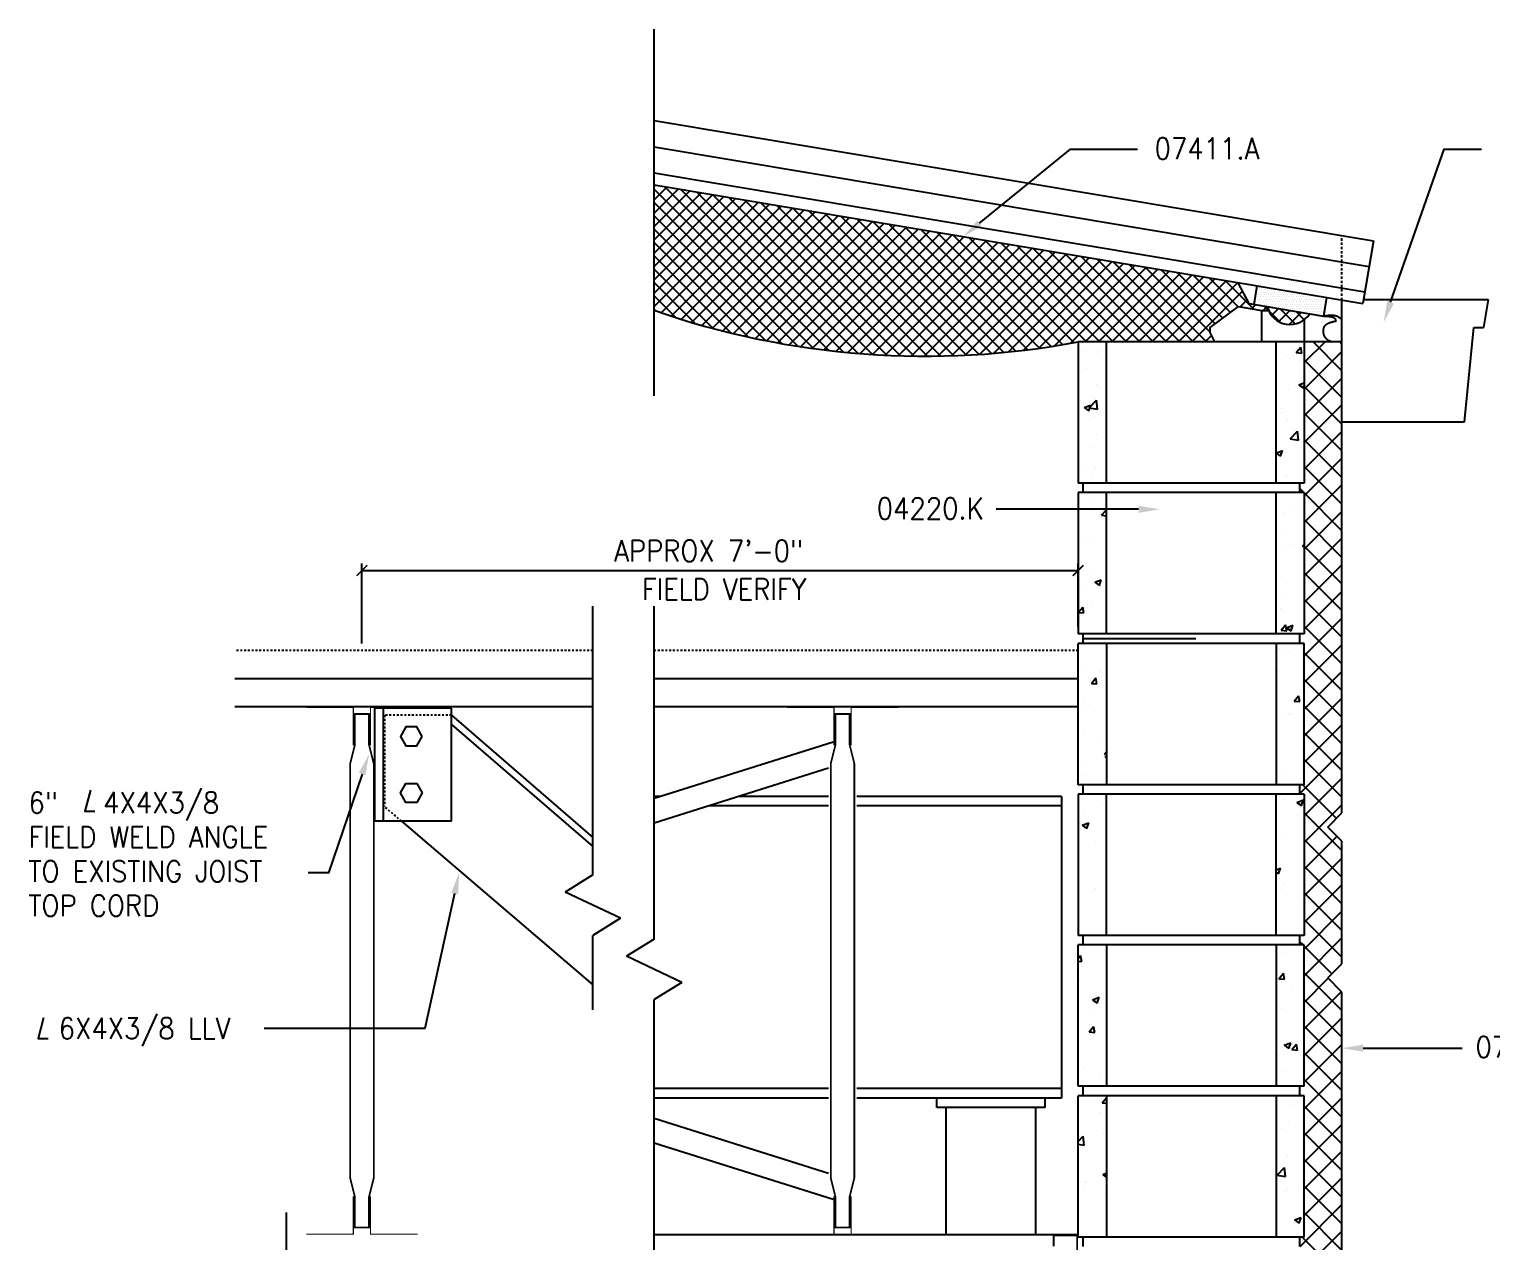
# Model space of a CAD drawing. Extents: x 10 to 698, y 9 to 300.
# Drawn here: x 162.8 to 240.4, y 236.1 to 300.5 of the extents above; entities that cross this region are included whole.
import ezdxf
from ezdxf.enums import TextEntityAlignment as Align

# ---------------------------------------------------------------- set-up
doc = ezdxf.new("R2010")
doc.units = 0
doc.header["$LTSCALE"] = 0.5
doc.header["$MEASUREMENT"] = 0
doc.linetypes.add('HIDDEN', pattern=[0.375, 0.25, -0.125])
doc.linetypes.add('HIDDEN2', pattern=[0.1875, 0.125, -0.0625])
doc.layers.get('0').update_dxf_attribs({"linetype": 'CONTINUOUS'})
doc.layers.get('DEFPOINTS').update_dxf_attribs({"linetype": 'CONTINUOUS'})
for name, color, linetype in [('A-ANNO-DIMS', 7, 'CONTINUOUS'), ('A-ANNO-NOTE', 7, 'CONTINUOUS'), ('A-ANNO-SYMB', 7, 'CONTINUOUS'), ('A-SECT-MBND', 2, 'CONTINUOUS'), ('A-SECT-MCUT', 2, 'CONTINUOUS'), ('A-SECT-PATT', 8, 'CONTINUOUS')]:
    doc.layers.add(name, color=color, linetype=linetype)
doc.styles.add('NOTE', font='romans.shx', dxfattribs={"width": 0.9})
doc.dimstyles.new('A1-12', dxfattribs={"dimscale": 12, "dimtxt": 0.09375, "dimasz": 0.046875, "dimexe": 0.03125, "dimexo": 0.03125, "dimgap": 0.03125, "dimtad": 1, "dimdec": 8, "dimzin": 3, "dimdsep": 46, "dimlunit": 4, "dimtxsty": 'Standard', "dimblk1": 'ARCHTICK', "dimblk2": 'ARCHTICK', "dimsah": 1, "dimcen": 0.09375, "dimclrd": 256, "dimclre": 256, "dimclrt": 256, "dimadec": 0, "dimazin": 0, "dimtfac": 1, "dimtdec": 8, "dimtmove": 2, "dimatfit": 3, "dimldrblk": 'ARCHTICK', "dimfxl": 0, "dimtolj": 1, "dimtzin": 3, "dimarcsym": 0})

# ---------------------------------------------------------------- blocks, each defined once
blk = doc.blocks.new('_ARCHTICK')
at = {"color": 0, "linetype": 'ByBlock'}
blk.add_lwpolyline([(-0.5, -0.5, 0.15, 0.15, 0), (0.5, 0.5, 0.15, 0.15, 0)], format="xyseb", dxfattribs=at)
blk = doc.blocks.new('*D36')
at = {"linetype": 'ByBlock'}
for p, q in [((180.439, 267.872), (180.439, 272.11)), ((180.439, 271.735), (218.439, 271.735)), ((218.439, 268.747), (218.439, 272.11))]:
    blk.add_line(p, q, dxfattribs=at)
at = {"layer": 'DEFPOINTS', "color": 0, "linetype": 'ByBlock'}
for p in [(218.439, 271.735), (218.439, 268.372), (180.439, 267.497)]:
    blk.add_point(p, dxfattribs=at)
at = {"linetype": 'ByBlock', "xscale": 0.5625, "yscale": 0.5625, "zscale": 0.5625, "rotation": 180}
blk.add_blockref('_ARCHTICK', (180.439, 271.735), dxfattribs=at)
at = {"linetype": 'ByBlock', "xscale": 0.5625, "yscale": 0.5625, "zscale": 0.5625}
blk.add_blockref('_ARCHTICK', (218.439, 271.735), dxfattribs=at)
at = {"linetype": 'ByBlock', "style": 'NOTE', "width": 0.9}
blk.add_text('APPROX 7\'-0"', height=1.125, dxfattribs=at).set_placement((193.822, 272.217))
blk = doc.blocks.new('*X324')
at = {"color": 0}
for p, q in [((195.939, 292.106), (196.015, 292.181)), ((195.939, 291.399), (196.62, 292.08)), ((195.939, 290.692), (197.226, 291.978)), ((204.392, 283.511), (195.939, 291.964)), ((195.939, 289.985), (197.832, 291.877)), ((195.939, 289.278), (198.438, 291.776)), ((205.203, 283.408), (196.513, 292.098)), ((205.996, 283.322), (197.362, 291.956)), ((206.773, 283.252), (198.212, 291.813)), ((195.939, 288.57), (199.043, 291.674)), ((195.939, 287.863), (199.649, 291.573)), ((195.939, 287.156), (200.255, 291.472)), ((195.939, 286.449), (200.86, 291.37)), ((195.939, 285.742), (201.466, 291.269)), ((203.564, 283.633), (195.939, 291.257)), ((196.318, 285.413), (202.072, 291.167)), ((196.849, 285.237), (202.678, 291.066)), ((207.536, 283.196), (199.061, 291.671)), ((208.284, 283.155), (199.91, 291.529)), ((209.019, 283.127), (200.759, 291.387)), ((209.742, 283.112), (201.608, 291.245)), ((210.452, 283.108), (202.458, 291.103)), ((202.715, 283.774), (195.939, 290.55)), ((197.386, 285.067), (203.283, 290.965)), ((197.928, 284.902), (203.889, 290.863)), ((198.477, 284.744), (204.495, 290.762)), ((199.032, 284.592), (205.101, 290.661)), ((199.593, 284.445), (205.706, 290.559)), ((200.16, 284.306), (206.312, 290.458)), ((200.734, 284.172), (206.918, 290.357)), ((201.314, 284.046), (207.524, 290.255)), ((211.152, 283.116), (203.307, 290.961)), ((211.84, 283.135), (204.156, 290.819)), ((212.518, 283.164), (205.005, 290.677)), ((213.186, 283.203), (205.854, 290.534)), ((213.845, 283.251), (206.704, 290.392)), ((214.494, 283.309), (207.553, 290.25)), ((201.845, 283.937), (195.939, 289.843)), ((201.902, 283.926), (208.129, 290.154)), ((202.496, 283.814), (208.735, 290.052)), ((203.098, 283.708), (209.341, 289.951)), ((203.708, 283.611), (209.947, 289.85)), ((204.325, 283.521), (210.552, 289.748)), ((204.95, 283.439), (211.158, 289.647)), ((205.583, 283.365), (211.764, 289.546)), ((206.225, 283.3), (212.37, 289.444)), ((215.135, 283.375), (208.402, 290.108)), ((215.767, 283.45), (209.251, 289.966)), ((216.391, 283.534), (210.101, 289.824)), ((217.007, 283.625), (210.95, 289.682)), ((217.615, 283.724), (211.799, 289.54)), ((200.951, 284.124), (195.939, 289.136)), ((206.876, 283.243), (212.975, 289.343)), ((207.536, 283.196), (213.581, 289.241)), ((208.205, 283.159), (214.187, 289.14)), ((208.885, 283.131), (214.793, 289.039)), ((209.575, 283.114), (215.398, 288.937)), ((210.276, 283.108), (216.004, 288.836)), ((210.988, 283.113), (216.61, 288.735)), ((218.216, 283.83), (212.648, 289.398)), ((218.881, 283.872), (213.497, 289.255)), ((219.588, 283.872), (214.347, 289.113)), ((220.295, 283.872), (215.196, 288.971)), ((221.003, 283.872), (216.045, 288.829)), ((221.71, 283.872), (216.894, 288.687)), ((200.032, 284.336), (195.939, 288.429)), ((211.713, 283.13), (217.215, 288.633)), ((212.45, 283.16), (217.821, 288.532)), ((213.2, 283.204), (218.427, 288.431)), ((213.965, 283.261), (219.033, 288.329)), ((214.744, 283.334), (219.638, 288.228)), ((215.54, 283.422), (220.244, 288.126)), ((216.353, 283.528), (220.85, 288.025)), ((217.185, 283.653), (221.456, 287.924)), ((222.417, 283.872), (217.744, 288.545)), ((223.124, 283.872), (218.593, 288.403)), ((223.831, 283.872), (219.442, 288.261)), ((224.538, 283.872), (220.291, 288.119)), ((225.245, 283.872), (221.14, 287.976)), ((199.083, 284.578), (195.939, 287.722)), ((218.036, 283.797), (222.061, 287.822)), ((218.818, 283.872), (222.667, 287.721)), ((219.525, 283.872), (223.273, 287.62)), ((220.232, 283.872), (223.879, 287.518)), ((220.939, 283.872), (224.484, 287.417)), ((221.646, 283.872), (225.09, 287.316)), ((225.439, 284.385), (221.99, 287.834)), ((222.353, 283.872), (225.696, 287.214)), ((225.709, 284.822), (222.839, 287.692)), ((226.114, 285.124), (223.688, 287.55)), ((226.519, 285.426), (224.537, 287.408)), ((226.925, 285.728), (225.386, 287.266)), ((227.758, 285.602), (226.236, 287.124)), ((198.103, 284.851), (195.939, 287.014)), ((223.06, 283.872), (226.302, 287.113)), ((223.768, 283.872), (226.907, 287.011)), ((224.475, 283.872), (227.164, 286.561)), ((197.086, 285.161), (195.939, 286.307)), ((196.026, 285.513), (195.939, 285.6)), ((227.033, 285.723), (227.405, 286.095)), ((227.639, 285.622), (227.856, 285.839)), ((228.254, 285.529), (228.462, 285.737)), ((228.537, 285.529), (228.303, 285.764)), ((225.182, 283.872), (225.52, 284.21))]:
    blk.add_line(p, q, dxfattribs=at)
blk = doc.blocks.new('*X323')
at = {"color": 0}
for p, q in [((227.875, 286.5), (227.875, 286.5)), ((227.937, 286.625), (227.937, 286.625)), ((227.937, 286.375), (227.937, 286.375)), ((228, 286.75), (228, 286.75)), ((228, 286.5), (228, 286.5)), ((228.062, 286.625), (228.062, 286.625)), ((228.062, 286.375), (228.062, 286.375)), ((228.125, 286.75), (228.125, 286.75)), ((228.125, 286.5), (228.125, 286.5)), ((228.187, 286.625), (228.187, 286.625)), ((228.187, 286.375), (228.187, 286.375)), ((228.25, 286.75), (228.25, 286.75)), ((228.25, 286.5), (228.25, 286.5)), ((228.312, 286.625), (228.312, 286.625)), ((228.312, 286.375), (228.312, 286.375)), ((228.375, 286.75), (228.375, 286.75)), ((228.375, 286.5), (228.375, 286.5)), ((228.437, 286.625), (228.437, 286.625)), ((228.437, 286.375), (228.437, 286.375)), ((228.5, 286.5), (228.5, 286.5)), ((228.562, 286.625), (228.562, 286.625)), ((228.562, 286.375), (228.562, 286.375)), ((228.625, 286.5), (228.625, 286.5)), ((228.687, 286.625), (228.687, 286.625)), ((228.687, 286.375), (228.687, 286.375)), ((228.75, 286.5), (228.75, 286.5)), ((228.812, 286.625), (228.812, 286.625)), ((228.812, 286.375), (228.812, 286.375)), ((228.875, 286.5), (228.875, 286.5)), ((228.937, 286.625), (228.937, 286.625)), ((228.937, 286.375), (228.937, 286.375)), ((229, 286.5), (229, 286.5)), ((229.062, 286.625), (229.062, 286.625)), ((229.062, 286.375), (229.062, 286.375)), ((229.125, 286.5), (229.125, 286.5)), ((229.187, 286.625), (229.187, 286.625)), ((229.187, 286.375), (229.187, 286.375)), ((229.25, 286.5), (229.25, 286.5)), ((229.312, 286.375), (229.312, 286.375)), ((229.375, 286.5), (229.375, 286.5)), ((229.437, 286.375), (229.437, 286.375)), ((229.5, 286.5), (229.5, 286.5)), ((229.562, 286.375), (229.562, 286.375)), ((229.625, 286.5), (229.625, 286.5)), ((229.687, 286.375), (229.687, 286.375)), ((229.75, 286.5), (229.75, 286.5)), ((229.812, 286.375), (229.812, 286.375)), ((229.875, 286.5), (229.875, 286.5)), ((229.937, 286.375), (229.937, 286.375)), ((230.062, 286.375), (230.062, 286.375)), ((230.187, 286.375), (230.187, 286.375)), ((230.312, 286.375), (230.312, 286.375)), ((230.437, 286.375), (230.437, 286.375)), ((230.562, 286.375), (230.562, 286.375)), ((230.687, 286.375), (230.687, 286.375)), ((227.812, 286.125), (227.812, 286.125)), ((227.812, 285.875), (227.812, 285.875)), ((227.875, 286.25), (227.875, 286.25)), ((227.875, 286), (227.875, 286)), ((227.937, 286.125), (227.937, 286.125)), ((227.937, 285.875), (227.937, 285.875)), ((228, 286.25), (228, 286.25)), ((228, 286), (228, 286)), ((228.062, 286.125), (228.062, 286.125)), ((228.062, 285.875), (228.062, 285.875)), ((228.125, 286.25), (228.125, 286.25)), ((228.125, 286), (228.125, 286)), ((228.187, 286.125), (228.187, 286.125)), ((228.187, 285.875), (228.187, 285.875)), ((228.25, 286.25), (228.25, 286.25)), ((228.25, 286), (228.25, 286)), ((228.312, 286.125), (228.312, 286.125)), ((228.312, 285.875), (228.312, 285.875)), ((228.375, 286.25), (228.375, 286.25)), ((228.375, 286), (228.375, 286)), ((228.437, 286.125), (228.437, 286.125)), ((228.437, 285.875), (228.437, 285.875)), ((228.5, 286.25), (228.5, 286.25)), ((228.5, 286), (228.5, 286)), ((228.5, 285.75), (228.5, 285.75)), ((228.562, 286.125), (228.562, 286.125)), ((228.562, 285.875), (228.562, 285.875)), ((228.625, 286.25), (228.625, 286.25)), ((228.625, 286), (228.625, 286)), ((228.625, 285.75), (228.625, 285.75)), ((228.687, 286.125), (228.687, 286.125)), ((228.687, 285.875), (228.687, 285.875)), ((228.75, 286.25), (228.75, 286.25)), ((228.75, 286), (228.75, 286)), ((228.75, 285.75), (228.75, 285.75)), ((228.812, 286.125), (228.812, 286.125)), ((228.812, 285.875), (228.812, 285.875)), ((228.875, 286.25), (228.875, 286.25)), ((228.875, 286), (228.875, 286)), ((228.875, 285.75), (228.875, 285.75)), ((228.937, 286.125), (228.937, 286.125)), ((228.937, 285.875), (228.937, 285.875)), ((229, 286.25), (229, 286.25)), ((229, 286), (229, 286)), ((229, 285.75), (229, 285.75)), ((229.062, 286.125), (229.062, 286.125)), ((229.062, 285.875), (229.062, 285.875)), ((229.125, 286.25), (229.125, 286.25)), ((229.125, 286), (229.125, 286)), ((229.125, 285.75), (229.125, 285.75)), ((229.187, 286.125), (229.187, 286.125)), ((229.187, 285.875), (229.187, 285.875)), ((229.187, 285.625), (229.187, 285.625)), ((229.25, 286.25), (229.25, 286.25)), ((229.25, 286), (229.25, 286)), ((229.25, 285.75), (229.25, 285.75)), ((229.312, 286.125), (229.312, 286.125)), ((229.312, 285.875), (229.312, 285.875)), ((229.312, 285.625), (229.312, 285.625)), ((229.375, 286.25), (229.375, 286.25)), ((229.375, 286), (229.375, 286)), ((229.375, 285.75), (229.375, 285.75)), ((229.437, 286.125), (229.437, 286.125)), ((229.437, 285.875), (229.437, 285.875)), ((229.437, 285.625), (229.437, 285.625)), ((229.5, 286.25), (229.5, 286.25)), ((229.5, 286), (229.5, 286)), ((229.5, 285.75), (229.5, 285.75)), ((229.562, 286.125), (229.562, 286.125)), ((229.562, 285.875), (229.562, 285.875)), ((229.562, 285.625), (229.562, 285.625)), ((229.625, 286.25), (229.625, 286.25)), ((229.625, 286), (229.625, 286)), ((229.625, 285.75), (229.625, 285.75)), ((229.687, 286.125), (229.687, 286.125)), ((229.687, 285.875), (229.687, 285.875)), ((229.687, 285.625), (229.687, 285.625)), ((229.75, 286.25), (229.75, 286.25)), ((229.75, 286), (229.75, 286)), ((229.75, 285.75), (229.75, 285.75)), ((229.812, 286.125), (229.812, 286.125)), ((229.812, 285.875), (229.812, 285.875)), ((229.812, 285.625), (229.812, 285.625)), ((229.875, 286.25), (229.875, 286.25)), ((229.875, 286), (229.875, 286)), ((229.875, 285.75), (229.875, 285.75)), ((229.937, 286.125), (229.937, 286.125)), ((229.937, 285.875), (229.937, 285.875)), ((229.937, 285.625), (229.937, 285.625)), ((230, 286.25), (230, 286.25)), ((230, 286), (230, 286)), ((230, 285.75), (230, 285.75)), ((230.062, 286.125), (230.062, 286.125)), ((230.062, 285.875), (230.062, 285.875)), ((230.062, 285.625), (230.062, 285.625)), ((230.125, 286.25), (230.125, 286.25)), ((230.125, 286), (230.125, 286)), ((230.125, 285.75), (230.125, 285.75)), ((230.187, 286.125), (230.187, 286.125)), ((230.187, 285.875), (230.187, 285.875)), ((230.187, 285.625), (230.187, 285.625)), ((230.25, 286.25), (230.25, 286.25)), ((230.25, 286), (230.25, 286)), ((230.25, 285.75), (230.25, 285.75)), ((230.312, 286.125), (230.312, 286.125)), ((230.312, 285.875), (230.312, 285.875)), ((230.312, 285.625), (230.312, 285.625)), ((230.375, 286.25), (230.375, 286.25)), ((230.375, 286), (230.375, 286)), ((230.375, 285.75), (230.375, 285.75)), ((230.437, 286.125), (230.437, 286.125)), ((230.437, 285.875), (230.437, 285.875)), ((230.437, 285.625), (230.437, 285.625)), ((230.5, 286.25), (230.5, 286.25)), ((230.5, 286), (230.5, 286)), ((230.5, 285.75), (230.5, 285.75)), ((230.562, 286.125), (230.562, 286.125)), ((230.562, 285.875), (230.562, 285.875)), ((230.562, 285.625), (230.562, 285.625)), ((230.625, 286.25), (230.625, 286.25)), ((230.625, 286), (230.625, 286)), ((230.625, 285.75), (230.625, 285.75)), ((230.687, 286.125), (230.687, 286.125)), ((230.687, 285.875), (230.687, 285.875)), ((230.687, 285.625), (230.687, 285.625)), ((230.75, 286.25), (230.75, 286.25)), ((230.75, 286), (230.75, 286)), ((230.75, 285.75), (230.75, 285.75)), ((230.812, 286.125), (230.812, 286.125)), ((230.812, 285.875), (230.812, 285.875)), ((230.812, 285.625), (230.812, 285.625)), ((230.875, 286.25), (230.875, 286.25)), ((230.875, 286), (230.875, 286)), ((230.875, 285.75), (230.875, 285.75)), ((230.937, 286.125), (230.937, 286.125)), ((230.937, 285.875), (230.937, 285.875)), ((230.937, 285.625), (230.937, 285.625)), ((231, 286.25), (231, 286.25)), ((231, 286), (231, 286)), ((231, 285.75), (231, 285.75)), ((231.062, 286.125), (231.062, 286.125)), ((231.062, 285.875), (231.062, 285.875)), ((231.062, 285.625), (231.062, 285.625)), ((231.125, 286.25), (231.125, 286.25)), ((231.125, 286), (231.125, 286)), ((231.125, 285.75), (231.125, 285.75)), ((231.187, 286.125), (231.187, 286.125)), ((231.187, 285.875), (231.187, 285.875)), ((231.187, 285.625), (231.187, 285.625)), ((231.25, 286.25), (231.25, 286.25)), ((231.25, 286), (231.25, 286)), ((231.25, 285.75), (231.25, 285.75)), ((231.312, 286.125), (231.312, 286.125)), ((231.312, 285.875), (231.312, 285.875)), ((231.312, 285.625), (231.312, 285.625)), ((231.375, 286.25), (231.375, 286.25)), ((231.375, 286), (231.375, 286)), ((231.375, 285.75), (231.375, 285.75)), ((231.437, 286.125), (231.437, 286.125)), ((231.437, 285.875), (231.437, 285.875)), ((231.437, 285.625), (231.437, 285.625)), ((231.5, 286), (231.5, 286)), ((231.5, 285.75), (231.5, 285.75)), ((231.562, 286.125), (231.562, 286.125)), ((230, 285.5), (230, 285.5)), ((230.125, 285.5), (230.125, 285.5)), ((230.25, 285.5), (230.25, 285.5)), ((230.375, 285.5), (230.375, 285.5)), ((230.5, 285.5), (230.5, 285.5)), ((230.625, 285.5), (230.625, 285.5)), ((230.687, 285.375), (230.687, 285.375)), ((230.75, 285.5), (230.75, 285.5)), ((230.812, 285.375), (230.812, 285.375)), ((230.875, 285.5), (230.875, 285.5)), ((230.937, 285.375), (230.937, 285.375)), ((231, 285.5), (231, 285.5)), ((231.062, 285.375), (231.062, 285.375)), ((231.125, 285.5), (231.125, 285.5)), ((231.187, 285.375), (231.187, 285.375)), ((231.25, 285.5), (231.25, 285.5)), ((231.312, 285.375), (231.312, 285.375)), ((231.375, 285.5), (231.375, 285.5)), ((231.375, 285.25), (231.375, 285.25)), ((231.437, 285.375), (231.437, 285.375))]:
    blk.add_line(p, q, dxfattribs=at)
blk = doc.blocks.new('*X322')
at = {"color": 0}
for p, q in [((228.701, 285.27), (229.067, 285.636)), ((229.955, 284.819), (229.152, 285.622)), ((229.162, 284.905), (228.552, 285.515)), ((229.083, 284.945), (229.673, 285.535)), ((229.636, 284.79), (230.279, 285.433)), ((230.439, 285.042), (230.001, 285.48))]:
    blk.add_line(p, q, dxfattribs=at)
blk = doc.blocks.new('*X321')
at = {"color": 0}
for p, q in [((230.439, 282.765), (231.546, 283.872)), ((230.439, 281.351), (232.439, 283.351)), ((232.439, 282.334), (230.902, 283.872)), ((232.439, 283.749), (232.316, 283.872)), ((232.439, 280.92), (230.439, 282.92)), ((230.439, 279.937), (232.439, 281.937)), ((232.439, 279.506), (230.439, 281.506)), ((230.439, 278.523), (232.439, 280.523)), ((232.439, 278.092), (230.439, 280.092)), ((230.439, 277.108), (232.439, 279.108)), ((232.439, 276.677), (230.439, 278.677)), ((230.439, 275.694), (232.439, 277.694)), ((232.439, 275.263), (230.439, 277.263)), ((230.439, 274.28), (232.439, 276.28)), ((230.417, 275.872), (230.189, 276.099)), ((232.439, 273.849), (230.439, 275.849)), ((230.439, 272.866), (232.439, 274.866)), ((232.439, 272.435), (230.439, 274.435)), ((230.439, 271.452), (232.439, 273.452)), ((232.439, 271.021), (230.439, 273.021)), ((230.439, 270.037), (232.439, 272.037)), ((232.439, 269.606), (230.439, 271.606)), ((230.439, 268.623), (232.439, 270.623)), ((232.439, 268.192), (230.439, 270.192)), ((230.439, 267.209), (232.439, 269.209)), ((232.439, 266.778), (230.439, 268.778)), ((230.439, 265.795), (232.439, 267.795)), ((232.439, 265.364), (230.439, 267.364)), ((230.439, 264.381), (232.439, 266.381)), ((232.439, 263.95), (230.439, 265.95)), ((230.439, 262.966), (232.439, 264.966)), ((232.439, 262.535), (230.439, 264.535)), ((230.439, 261.552), (232.439, 263.552)), ((232.439, 261.121), (230.439, 263.121)), ((230.189, 259.888), (232.439, 262.138)), ((232.439, 259.707), (230.439, 261.707)), ((232.15, 258.582), (230.36, 260.372)), ((230.439, 258.724), (232.439, 260.724)), ((230.439, 257.309), (232.439, 259.309)), ((232.439, 256.878), (230.439, 258.878)), ((230.439, 255.895), (232.178, 257.633)), ((232.439, 255.464), (230.439, 257.464)), ((230.439, 254.481), (232.439, 256.481)), ((232.439, 254.05), (230.439, 256.05)), ((230.439, 253.067), (232.439, 255.067)), ((232.439, 252.636), (230.439, 254.636)), ((230.439, 251.653), (232.439, 253.653)), ((232.439, 251.222), (230.439, 253.222)), ((230.439, 250.238), (232.439, 252.238)), ((230.375, 251.872), (230.189, 252.057)), ((231.907, 250.34), (230.439, 251.807)), ((232.439, 248.393), (230.439, 250.393)), ((230.439, 248.824), (231.713, 250.098)), ((230.439, 247.41), (232.42, 249.391)), ((232.439, 246.979), (230.439, 248.979)), ((230.439, 245.996), (232.439, 247.996)), ((232.439, 245.565), (230.439, 247.565)), ((230.439, 244.582), (232.439, 246.582)), ((232.439, 244.151), (230.439, 246.151)), ((230.439, 243.167), (232.439, 245.167)), ((232.439, 242.736), (230.439, 244.736)), ((230.189, 244.332), (230.23, 244.372)), ((230.439, 241.753), (232.439, 243.753)), ((232.439, 241.322), (230.439, 243.322)), ((230.439, 240.339), (232.439, 242.339)), ((232.439, 239.908), (230.439, 241.908)), ((230.439, 238.925), (232.439, 240.925)), ((232.439, 238.494), (230.439, 240.494)), ((230.439, 237.511), (232.439, 239.511)), ((232.439, 237.079), (230.439, 239.079)), ((230.215, 235.872), (232.439, 238.096)), ((232.439, 235.665), (230.439, 237.665)), ((230.439, 234.682), (232.439, 236.682)), ((232.439, 234.251), (230.319, 236.372)), ((230.439, 233.268), (232.439, 235.268)), ((232.439, 232.837), (230.439, 234.837)), ((230.439, 231.854), (232.439, 233.854)), ((232.439, 231.423), (230.439, 233.423)), ((231.247, 231.247), (232.439, 232.439)), ((231.201, 231.247), (230.439, 232.008))]:
    blk.add_line(p, q, dxfattribs=at)
blk = doc.blocks.new('*X316')
at = {"color": 0}
for p, q in [((218.853, 283.368), (218.853, 283.368)), ((219.448, 283.254), (219.448, 283.254)), ((219.524, 283.336), (219.524, 283.336)), ((229.586, 283.869), (229.586, 283.869)), ((230.016, 283.298), (230.257, 283.585)), ((230.016, 283.298), (230.315, 283.272)), ((230.315, 283.272), (230.257, 283.585)), ((229.51, 283.12), (229.51, 283.12)), ((229.674, 283.011), (229.674, 283.011)), ((230.201, 282.885), (230.201, 282.885)), ((218.873, 282.459), (218.873, 282.459)), ((230.152, 281.589), (230.439, 281.699)), ((230.164, 282.146), (230.164, 282.146)), ((219.388, 281.589), (219.388, 281.589)), ((229.613, 281.347), (229.613, 281.347)), ((230.152, 281.589), (230.401, 281.421)), ((230.401, 281.421), (230.439, 281.535)), ((218.551, 280.781), (218.551, 280.781)), ((218.766, 280.377), (219.116, 280.511)), ((218.766, 280.377), (219.014, 280.209)), ((219.014, 280.209), (219.116, 280.511)), ((219.016, 280.374), (219.405, 280.78)), ((219.016, 280.374), (219.46, 280.305)), ((219.461, 280.305), (219.405, 280.78)), ((229.227, 280.33), (229.227, 280.33)), ((229.304, 280.137), (229.304, 280.137)), ((219.327, 279.925), (219.327, 279.925)), ((219.605, 280.11), (219.605, 280.11)), ((229.553, 279.682), (229.553, 279.682)), ((230.281, 279.659), (230.281, 279.659)), ((219.4, 278.93), (219.4, 278.93)), ((229.688, 278.719), (230.078, 279.125)), ((229.688, 278.719), (230.133, 278.65)), ((230.133, 278.65), (230.078, 279.124)), ((219.266, 278.26), (219.266, 278.26)), ((228.939, 277.965), (229.286, 278.098)), ((228.939, 277.961), (229.184, 277.796)), ((229.185, 277.795), (229.286, 278.097)), ((229.492, 278.018), (229.492, 278.018)), ((218.838, 277.037), (218.838, 277.037)), ((219.337, 277.123), (219.337, 277.123)), ((219.205, 276.596), (219.205, 276.596)), ((229.376, 276.646), (229.376, 276.646)), ((229.495, 276.789), (229.495, 276.789)), ((219.251, 275.572), (219.251, 275.572)), ((219.144, 274.931), (219.144, 274.931)), ((219.679, 274.676), (219.939, 274.948)), ((219.915, 275.4), (219.915, 275.4)), ((229.312, 274.839), (229.312, 274.839)), ((229.928, 275.121), (229.928, 275.121)), ((219.679, 274.676), (219.939, 274.635)), ((229.37, 274.689), (229.37, 274.689)), ((218.6, 273.428), (218.6, 273.428)), ((219.084, 273.267), (219.084, 273.267)), ((229.289, 273.805), (229.289, 273.805)), ((229.309, 273.024), (229.309, 273.024)), ((229.89, 273.116), (229.89, 273.116)), ((230.351, 273.021), (230.439, 273.113)), ((230.351, 273.021), (230.439, 273.007)), ((219.023, 271.602), (219.023, 271.602)), ((219.317, 271.112), (219.667, 271.247)), ((219.317, 271.112), (219.566, 270.944)), ((219.566, 270.944), (219.667, 271.246)), ((229.249, 271.36), (229.249, 271.36)), ((218.823, 270.705), (218.823, 270.705)), ((229.481, 270.457), (229.481, 270.457)), ((218.446, 269.509), (218.687, 269.796)), ((218.446, 269.509), (218.745, 269.483)), ((218.745, 269.483), (218.687, 269.796)), ((218.962, 269.938), (218.962, 269.938)), ((219.127, 269.9), (219.127, 269.9)), ((229.014, 269.353), (229.014, 269.353)), ((229.188, 269.695), (229.188, 269.695)), ((230.418, 269.587), (230.418, 269.587)), ((229.205, 268.568), (229.446, 268.855)), ((229.205, 268.568), (229.504, 268.542)), ((229.504, 268.542), (229.446, 268.855)), ((229.487, 268.699), (229.837, 268.833)), ((229.487, 268.699), (229.736, 268.531)), ((229.736, 268.531), (229.837, 268.833)), ((218.957, 267.821), (218.957, 267.821)), ((230.354, 267.78), (230.354, 267.78)), ((218.439, 267.587), (218.451, 267.621)), ((218.439, 267.617), (218.45, 267.621)), ((229.102, 267.615), (229.102, 267.615)), ((229.274, 267.474), (229.274, 267.474)), ((229.634, 267.37), (229.634, 267.37)), ((218.84, 266.609), (218.84, 266.609)), ((219.641, 266.37), (219.641, 266.37)), ((229.066, 266.366), (229.066, 266.366)), ((219.14, 265.748), (219.381, 266.035)), ((219.14, 265.748), (219.438, 265.722)), ((219.439, 265.722), (219.381, 266.035)), ((229.039, 265.808), (229.039, 265.808)), ((218.78, 264.944), (218.78, 264.944)), ((229.005, 264.702), (229.005, 264.702)), ((229.899, 264.807), (230.14, 265.094)), ((229.899, 264.807), (230.197, 264.781)), ((230.198, 264.781), (230.14, 265.094)), ((218.809, 264.374), (218.809, 264.374)), ((219.038, 264.595), (219.038, 264.595)), ((229.466, 264.126), (229.466, 264.126)), ((229.617, 264.085), (229.617, 264.085)), ((229.714, 264.144), (229.714, 264.144)), ((218.719, 263.28), (218.719, 263.28)), ((219.658, 262.612), (219.658, 262.612)), ((228.945, 263.037), (228.945, 263.037)), ((218.658, 261.616), (218.658, 261.616)), ((219.833, 261.987), (219.939, 262.114)), ((219.833, 261.987), (219.939, 261.978)), ((219.868, 261.848), (219.939, 261.875)), ((219.868, 261.848), (219.939, 261.8)), ((230.335, 262.161), (230.335, 262.161)), ((218.853, 260.869), (218.853, 260.869)), ((229.26, 261.142), (229.26, 261.142)), ((230.144, 260.557), (230.144, 260.557)), ((219.739, 259.385), (219.739, 259.385)), ((229.361, 259.606), (229.361, 259.606)), ((230.039, 259.434), (230.389, 259.568)), ((230.039, 259.434), (230.287, 259.266)), ((230.287, 259.266), (230.389, 259.568)), ((218.789, 259.062), (218.789, 259.062)), ((230.08, 258.75), (230.08, 258.75)), ((230.415, 258.934), (230.415, 258.934)), ((218.536, 258.287), (218.536, 258.287)), ((218.652, 258.222), (219.002, 258.356)), ((218.652, 258.222), (218.9, 258.054)), ((218.794, 258.043), (218.794, 258.043)), ((218.901, 258.054), (219.002, 258.356)), ((229.451, 257.794), (229.451, 257.794)), ((219.368, 257.339), (219.368, 257.339)), ((218.476, 256.622), (218.476, 256.622)), ((228.939, 255.853), (229.172, 255.943)), ((228.939, 255.729), (229.071, 255.641)), ((229.071, 255.64), (229.172, 255.943)), ((219.385, 254.848), (219.385, 254.848)), ((229.245, 254.811), (229.245, 254.811)), ((229.343, 255.055), (229.343, 255.055)), ((219.895, 253.811), (219.895, 253.811)), ((230.062, 254.397), (230.062, 254.397)), ((218.579, 251.839), (218.579, 251.839)), ((218.779, 251.711), (218.779, 251.711)), ((229.067, 251.855), (229.067, 251.855)), ((229.437, 251.463), (229.437, 251.463)), ((229.87, 251.526), (229.87, 251.526)), ((218.439, 251.15), (218.569, 251.305)), ((218.439, 251.008), (218.627, 250.992)), ((218.627, 250.992), (218.57, 251.305)), ((218.516, 250.032), (218.516, 250.032)), ((229.087, 250.077), (229.328, 250.364)), ((229.087, 250.077), (229.386, 250.051)), ((229.386, 250.05), (229.328, 250.364)), ((229.807, 249.719), (229.807, 249.719)), ((218.471, 249.08), (218.471, 249.08)), ((219.203, 248.957), (219.553, 249.092)), ((219.203, 248.957), (219.452, 248.79)), ((219.452, 248.789), (219.553, 249.091)), ((229.147, 248.628), (229.147, 248.628)), ((229.23, 248.48), (229.23, 248.48)), ((219.022, 247.257), (219.263, 247.544)), ((219.094, 248.309), (219.094, 248.309)), ((219.321, 247.231), (219.263, 247.544)), ((230.385, 247.996), (230.385, 247.996)), ((219.022, 247.257), (219.321, 247.231)), ((219.091, 247.097), (219.091, 247.097)), ((230.428, 247.382), (230.428, 247.382)), ((229.07, 246.024), (229.07, 246.024)), ((229.373, 246.544), (229.723, 246.678)), ((229.373, 246.544), (229.622, 246.376)), ((229.622, 246.376), (229.724, 246.678)), ((229.767, 246.646), (229.767, 246.646)), ((229.781, 246.316), (230.022, 246.603)), ((229.781, 246.316), (230.08, 246.29)), ((230.08, 246.29), (230.022, 246.603)), ((218.764, 245.38), (218.764, 245.38)), ((219.621, 244.78), (219.621, 244.78)), ((229.422, 245.131), (229.422, 245.131)), ((219.172, 243.87), (219.172, 243.87)), ((219.716, 243.496), (219.939, 243.763)), ((219.557, 242.973), (219.557, 242.973)), ((219.716, 243.496), (219.939, 243.477)), ((229.848, 243.419), (229.848, 243.419)), ((229.215, 242.148), (229.215, 242.148)), ((229.597, 242.496), (229.597, 242.496)), ((218.439, 241.439), (218.709, 241.72)), ((218.765, 241.245), (218.709, 241.72)), ((219.792, 241.888), (219.792, 241.888)), ((218.439, 241.296), (218.764, 241.245)), ((229.533, 240.689), (229.533, 240.689)), ((230.413, 241.05), (230.413, 241.05)), ((228.992, 239.659), (229.382, 240.065)), ((229.437, 239.59), (229.382, 240.065)), ((218.75, 239.048), (218.75, 239.048)), ((218.818, 239.333), (218.818, 239.333)), ((218.82, 239.278), (218.82, 239.278)), ((219.755, 239.693), (219.939, 239.764)), ((219.755, 239.693), (219.939, 239.568)), ((228.992, 239.659), (229.437, 239.59)), ((219.872, 238.661), (219.872, 238.661)), ((229.407, 238.8), (229.407, 238.8)), ((229.494, 238.882), (229.494, 238.882)), ((230.111, 238.966), (230.111, 238.966)), ((229.925, 237.279), (230.275, 237.414)), ((229.925, 237.279), (230.173, 237.111)), ((230.174, 237.111), (230.275, 237.413))]:
    blk.add_line(p, q, dxfattribs=at)

msp = doc.modelspace()

# ---------------------------------------------------------------- linework, layer by layer
at = {"layer": 'A-ANNO-NOTE'}
for p, q in [((221.64281205, 274.98249397), (214.09230893, 274.98249397)), ((233.5644367, 246.39371028), (238.81082042, 246.39371028))]:
    msp.add_line(p, q, dxfattribs=at)
at = {"layer": 'A-ANNO-NOTE', "flags": 128}
for points in [[(213.21027688, 290.16027504), (218.03670859, 294.09477513), (221.59009818, 294.09477513)], [(235.01902647, 285.96651269), (237.86400859, 294.09477513), (239.84212481, 294.09477513)], [(180.44990722, 260.93237977), (178.65879599, 255.70293418), (177.58459845, 255.70293418)], [(185.35632538, 254.59775073), (183.78107361, 247.43256755), (175.25770556, 247.43256755)]]:
    msp.add_lwpolyline(points, dxfattribs=at)
at = {"layer": 'A-ANNO-NOTE'}
for points in [[(166.02880109, 260.0732856), (165.7433289, 258.96680118), (166.27061889, 258.96680118)], [(163.54339204, 248.00691565), (163.25791985, 246.90043122), (163.78520984, 246.90043122)]]:
    msp.add_lwpolyline(points, dxfattribs=at)
at = {"layer": 'A-ANNO-NOTE', "linetype": 'Continuous', "extrusion": (0, 0, -1)}
for points in [[(-213.32874907, 290.0149458), (-212.33830139, 289.4494419), (-213.09180469, 290.30560429)], [(-235.1959993, 285.90457024), (-234.64737174, 284.90467572), (-234.84205364, 286.02845515)], [(-221.64281205, 275.16999397), (-222.76781205, 274.98249397), (-221.64281205, 274.79499397)], [(-180.2725232, 260.99313469), (-180.8144367, 261.99668389), (-180.62729124, 260.87162486)], [(-185.17319871, 254.63801078), (-185.59788567, 255.69651077), (-185.53945206, 254.55749069)]]:
    msp.add_solid(points, dxfattribs=at)
at = {"layer": 'A-ANNO-NOTE', "linetype": 'Continuous', "extrusion": (-1.22461e-16, 1.22461e-16, -1)}
msp.add_solid([(-233.5644367, 246.20621028), (-232.4394367, 246.39371028), (-233.5644367, 246.58121028)], dxfattribs=at)
at = {"layer": 'A-ANNO-SYMB'}
for p, q in [((195.9394367, 281.00651335), (195.9394367, 300.45407749)), ((192.6894367, 255.58628055), (192.6894367, 269.84946388)), ((195.9394367, 252.18239863), (195.9394367, 269.84946388)), ((192.6894367, 255.58628055), (191.21867939, 254.67368581)), ((194.160194, 253.28562597), (191.21867939, 254.67368581)), ((194.160194, 253.28562597), (192.6894367, 252.37303123)), ((192.6894367, 248.42434737), (192.6894367, 252.37303123)), ((195.9394367, 252.18239863), (194.46867939, 251.26980389)), ((197.410194, 249.88174404), (194.46867939, 251.26980389)), ((197.410194, 249.88174404), (195.9394367, 248.9691493)), ((195.9394367, 229.65922065), (195.9394367, 248.9691493)), ((176.4394367, 225.24668389), (176.4394367, 237.67028816))]:
    msp.add_line(p, q, dxfattribs=at)
at = {"layer": 'A-SECT-MBND', "linetype": 'HIDDEN'}
msp.add_line((232.4394367, 286.08566547), (232.4394367, 289.50759518), dxfattribs=at)
at = {"layer": 'A-SECT-MBND', "linetype": 'HIDDEN2'}
for p, q in [((192.6894367, 267.49668389), (173.6894367, 267.49668389)), ((218.4394367, 267.49668389), (195.9394367, 267.49668389)), ((185.1894367, 264.05918389), (181.6269367, 264.05918389)), ((181.6269367, 264.05918389), (181.6269367, 259.20889944)), ((182.53260883, 258.43418389), (181.6269367, 259.20889944))]:
    msp.add_line(p, q, dxfattribs=at)
at = {"layer": 'A-SECT-MBND'}
for p, q in [((185.1894367, 264.43418389), (181.1113117, 264.43418389)), ((181.1113117, 264.43418389), (181.1113117, 258.43418389)), ((181.5644367, 264.43418389), (181.5644367, 258.43418389)), ((185.1894367, 258.43418389), (185.1894367, 264.43418389)), ((185.1894367, 264.05918389), (192.6894367, 257.57843666)), ((185.1894367, 263.56965616), (192.6894367, 257.08890893)), ((205.4394367, 262.63602589), (195.9394367, 259.6428752)), ((205.1894367, 261.24668389), (195.9394367, 258.33230033)), ((196.26891645, 259.74668389), (195.9394367, 259.74668389)), ((205.1894367, 259.24668389), (198.84161061, 259.24668389)), ((205.1894367, 259.74668389), (200.42856713, 259.74668389)), ((217.5644367, 259.74668389), (206.6894367, 259.74668389)), ((217.5644367, 259.24668389), (206.6894367, 259.24668389)), ((217.5644367, 259.74668389), (217.5644367, 243.74668389)), ((185.1894367, 258.43418389), (181.1113117, 258.43418389)), ((182.53260883, 258.43418389), (192.6894367, 249.74599293)), ((205.1894367, 244.24668389), (195.9394367, 244.24668389)), ((205.1894367, 243.74668389), (195.9394367, 243.74668389)), ((217.5644367, 244.24668389), (206.6894367, 244.24668389)), ((217.5644367, 243.74668389), (206.6894367, 243.74668389)), ((210.9394367, 243.24668389), (210.9394367, 243.74668389)), ((216.6894367, 243.24668389), (216.6894367, 243.74668389)), ((216.6894367, 243.24668389), (210.9394367, 243.24668389)), ((211.4394367, 236.49668389), (211.4394367, 243.24668389)), ((216.1894367, 236.49668389), (216.1894367, 243.24668389)), ((205.1894367, 239.74668389), (195.9394367, 242.66106746)), ((205.4394367, 238.3573419), (195.9394367, 241.35049259)), ((218.4394367, 236.49668389), (195.9394367, 236.49668389))]:
    msp.add_line(p, q, dxfattribs=at)
for points in [[(183.64178697, 262.93418389), (183.35311183, 263.43418389), (182.77576156, 263.43418389), (182.48708643, 262.93418389), (182.77576156, 262.43418389), (183.35311183, 262.43418389)], [(183.64178697, 259.93418389), (183.35311183, 259.43418389), (182.77576156, 259.43418389), (182.48708643, 259.93418389), (182.77576156, 260.43418389), (183.35311183, 260.43418389)]]:
    msp.add_lwpolyline(points, close=True, dxfattribs=at)
at = {"layer": 'A-SECT-MCUT'}
for p, q in [((195.9394367, 295.61560041), (234.10940557, 289.22813823)), ((195.9394367, 294.2214809), (233.88246511, 287.87199553)), ((195.9394367, 292.82736139), (233.65552465, 286.51585283)), ((195.9394367, 292.19367071), (233.5523699, 285.89942433)), ((234.10940557, 289.22813823), (233.5523699, 285.89942433)), ((227.50800869, 285.8969984), (226.93334209, 287.00706971)), ((227.91962769, 286.84202211), (227.75458009, 285.8557365)), ((225.4394367, 284.62168389), (226.9394367, 285.73866845)), ((226.9394367, 285.73866845), (228.1894367, 285.52949019)), ((227.50800869, 285.8969984), (231.45315109, 285.23680798)), ((231.6181987, 286.22309358), (231.45315109, 285.23680798)), ((232.4394367, 258.87168389), (232.4394367, 286.08566547)), ((233.5895634, 286.12168389), (240.1894367, 286.12168389)), ((240.1894367, 286.12168389), (239.9394367, 284.62168389)), ((228.1894367, 283.87168389), (228.1894367, 285.52949019)), ((228.1894367, 285.52949019), (228.54512841, 285.52949019)), ((230.4394367, 285.04170779), (230.4394367, 276.37168389)), ((225.4394367, 284.37168389), (225.4394367, 284.62168389)), ((225.6894367, 283.87168389), (225.4394367, 284.37168389)), ((238.9394367, 279.62168389), (239.4394367, 284.62168389)), ((239.4394367, 284.62168389), (239.9394367, 284.62168389)), ((232.4394367, 283.87168389), (218.4394367, 283.87168389)), ((218.4394367, 283.87168389), (218.4394367, 276.37168389)), ((219.9394367, 276.37168389), (219.9394367, 283.87168389)), ((228.9394367, 276.37168389), (228.9394367, 283.87168389)), ((232.4394367, 279.62168389), (238.9394367, 279.62168389)), ((230.4394367, 276.37168389), (218.4394367, 276.37168389)), ((218.6894367, 276.37168389), (218.6894367, 275.87168389)), ((230.1894367, 276.37168389), (230.1894367, 275.87168389)), ((230.4394367, 275.87168389), (218.4394367, 275.87168389)), ((218.4394367, 275.87168389), (218.4394367, 268.37168389)), ((219.9394367, 268.37168389), (219.9394367, 275.87168389)), ((228.9394367, 268.37168389), (228.9394367, 275.87168389)), ((230.4394367, 275.87168389), (230.4394367, 268.37168389)), ((230.4394367, 268.37168389), (218.4394367, 268.37168389)), ((230.4394367, 267.87168389), (218.4394367, 267.87168389)), ((230.4394367, 267.87168389), (218.4394367, 267.87168389)), ((218.4394367, 260.37168389), (218.4394367, 267.87168389)), ((218.6894367, 268.37168389), (218.6894367, 267.87168389)), ((219.9394367, 267.87168389), (219.9394367, 260.37168389)), ((228.9394367, 267.87168389), (228.9394367, 260.37168389)), ((230.1894367, 268.37168389), (230.1894367, 267.87168389)), ((230.4394367, 260.37168389), (230.4394367, 267.87168389)), ((192.6894367, 265.99668389), (173.6894367, 265.99668389)), ((218.4394367, 265.99668389), (195.9394367, 265.99668389)), ((192.6894367, 264.49668389), (173.6894367, 264.49668389)), ((218.4394367, 264.49668389), (195.9394367, 264.49668389)), ((230.4394367, 260.37168389), (218.4394367, 260.37168389)), ((218.6894367, 260.37168389), (218.6894367, 259.87168389)), ((230.1894367, 260.37168389), (230.1894367, 259.87168389)), ((230.4394367, 259.87168389), (218.4394367, 259.87168389)), ((218.4394367, 259.87168389), (218.4394367, 252.37168389)), ((219.9394367, 252.37168389), (219.9394367, 259.87168389)), ((228.9394367, 252.37168389), (228.9394367, 259.87168389)), ((230.4394367, 259.87168389), (230.4394367, 252.37168389)), ((231.6894367, 258.12168389), (232.4394367, 258.87168389)), ((232.4394367, 257.37168389), (231.6894367, 258.12168389)), ((232.4394367, 250.87168389), (232.4394367, 257.37168389)), ((230.4394367, 252.37168389), (218.4394367, 252.37168389)), ((218.6894367, 252.37168389), (218.6894367, 251.87168389)), ((230.1894367, 252.37168389), (230.1894367, 251.87168389)), ((230.4394367, 251.87168389), (218.4394367, 251.87168389)), ((230.4394367, 251.87168389), (218.4394367, 251.87168389)), ((218.4394367, 244.37168389), (218.4394367, 251.87168389)), ((219.9394367, 251.87168389), (219.9394367, 244.37168389)), ((228.9394367, 251.87168389), (228.9394367, 244.37168389)), ((230.4394367, 244.37168389), (230.4394367, 251.87168389)), ((231.6894367, 250.12168389), (232.4394367, 250.87168389)), ((232.4394367, 249.37168389), (231.6894367, 250.12168389)), ((232.4394367, 212.87168389), (232.4394367, 249.37168389)), ((230.4394367, 244.37168389), (218.4394367, 244.37168389)), ((230.4394367, 243.87168389), (218.4394367, 243.87168389)), ((230.4394367, 243.87168389), (218.4394367, 243.87168389)), ((218.4394367, 236.37168389), (218.4394367, 243.87168389)), ((218.6894367, 244.37168389), (218.6894367, 243.87168389)), ((219.9394367, 243.87168389), (219.9394367, 236.37168389)), ((228.9394367, 243.87168389), (228.9394367, 236.37168389)), ((230.1894367, 244.37168389), (230.1894367, 243.87168389)), ((230.4394367, 236.37168389), (230.4394367, 243.87168389)), ((230.4394367, 236.37168389), (218.4394367, 236.37168389)), ((218.6894367, 236.37168389), (218.6894367, 235.87168389)), ((230.1894367, 236.37168389), (230.1894367, 235.87168389))]:
    msp.add_line(p, q, dxfattribs=at)
at = {"layer": 'A-SECT-MCUT', "flags": 128}
msp.add_lwpolyline([(232.11363406, 284.95490396), (232.05294599, 284.9419484), (231.99269341, 284.92863113), (231.9628665, 284.92172381), (231.93331178, 284.91459042), (231.90408366, 284.90718574), (231.87523658, 284.89946456), (231.84682499, 284.89138166), (231.81890331, 284.88289183), (231.79152598, 284.87394986), (231.76474743, 284.86451053), (231.75159971, 284.85959022), (231.7386221, 284.85452862), (231.72582141, 284.84932007), (231.71320443, 284.84395892), (231.70077797, 284.83843952), (231.68854885, 284.83275622), (231.67652385, 284.82690336), (231.66470978, 284.8208753), (231.65311346, 284.81466638), (231.64174168, 284.80827095), (231.63060125, 284.80168335), (231.61969897, 284.79489795), (231.60904165, 284.78790907), (231.59863609, 284.78071108), (231.5884891, 284.77329832), (231.57860748, 284.76566514), (231.56899803, 284.75780589), (231.55966756, 284.74971491), (231.55062287, 284.74138656), (231.54187077, 284.73281518), (231.53341807, 284.72399512), (231.52527156, 284.71492072), (231.51743805, 284.70558634), (231.50992434, 284.69598633), (231.50273725, 284.68611503), (231.49588357, 284.67596679), (231.4893701, 284.66553596), (231.48320366, 284.65481688), (231.47739105, 284.64380392), (231.47193857, 284.63249281), (231.46684787, 284.62089254), (231.46211803, 284.60901934), (231.4577481, 284.59688949), (231.45373714, 284.58451931), (231.45008421, 284.57192509), (231.44678837, 284.55912313), (231.44384868, 284.54612972), (231.44126418, 284.53296117), (231.43903395, 284.51963377), (231.43715703, 284.50616383), (231.43563248, 284.49256763), (231.43445936, 284.47886149), (231.43363672, 284.4650617), (231.43316363, 284.45118455), (231.43303914, 284.43724634), (231.43326231, 284.42326339), (231.43383219, 284.40925197), (231.43474784, 284.3952284), (231.43600832, 284.38120897), (231.43761269, 284.36720997), (231.43956, 284.35324771), (231.44184931, 284.33933849), (231.44447968, 284.32549861), (231.44745016, 284.31174436), (231.45075981, 284.29809203), (231.45440769, 284.28455794), (231.45839285, 284.27115838), (231.46271317, 284.25790711), (231.46736321, 284.24481076), (231.47233693, 284.23187474), (231.4776283, 284.21910444), (231.48323131, 284.20650524), (231.48913991, 284.19408255), (231.49534809, 284.18184176), (231.50184982, 284.16978827), (231.50863906, 284.15792746), (231.51570979, 284.14626472), (231.52305599, 284.13480547), (231.53067162, 284.12355508), (231.53855066, 284.11251895), (231.54668708, 284.10170248), (231.55507486, 284.09111105), (231.56370795, 284.08075007), (231.57258035, 284.07062493), (231.58168601, 284.06074101), (231.59101892, 284.05110372), (231.60057304, 284.04171845), (231.61034234, 284.03259059), (231.62032081, 284.02372554), (231.6305024, 284.01512869), (231.6408811, 284.00680543), (231.65145087, 283.99876116), (231.66220556, 283.99100024), (231.67313759, 283.98351618), (231.68423853, 283.97629588), (231.69549992, 283.96932614), (231.70691333, 283.96259379), (231.71847031, 283.95608562), (231.73016241, 283.94978846), (231.7419812, 283.94368912), (231.76596502, 283.93203113), (231.79035421, 283.92100615), (231.81508122, 283.91050869), (231.84007847, 283.90043323), (231.86527841, 283.89067428), (231.91601611, 283.87168389)], dxfattribs=at)
at = {"layer": 'A-SECT-MCUT', "extrusion": (0, 0, -1), "flags": 128}
for points in [[(-231.45315109, 285.23680798), (-231.52043599, 285.2488503), (-231.55403105, 285.25468358), (-231.58756924, 285.26029141), (-231.62103161, 285.26559864), (-231.6543992, 285.27053011), (-231.68765306, 285.27501067), (-231.72077423, 285.27896519), (-231.75374375, 285.28231849), (-231.78654268, 285.28499544), (-231.81915205, 285.28692088), (-231.83537973, 285.2875783), (-231.85155292, 285.28801966), (-231.86766923, 285.28823557), (-231.88372631, 285.28821663), (-231.89972179, 285.28795346), (-231.91565329, 285.28743665), (-231.93151844, 285.28665681), (-231.94731488, 285.28560455), (-231.96304024, 285.28427047), (-231.97869215, 285.28264519), (-231.99426823, 285.2807193), (-232.00976613, 285.27848341), (-232.02518346, 285.27592814), (-232.04051786, 285.27304408), (-232.05576696, 285.26982184), (-232.0709284, 285.26625202), (-232.08599979, 285.26232525), (-232.10097878, 285.25803211), (-232.11586299, 285.25336322), (-232.13065023, 285.24830989), (-232.14534173, 285.24287696), (-232.15994172, 285.23708127), (-232.17445457, 285.23094009), (-232.18888464, 285.22447071), (-232.20323628, 285.21769039), (-232.21751384, 285.21061641), (-232.2317217, 285.20326604), (-232.2458642, 285.19565657), (-232.25994569, 285.18780525), (-232.27397055, 285.17972937), (-232.30186776, 285.16297301), (-232.32959069, 285.14552569), (-232.35717419, 285.1275256), (-232.38465312, 285.10911092), (-232.4394367, 285.07159061)], [(-231.45315109, 285.23680798), (-231.50074793, 285.23565607), (-231.54855479, 285.23425822), (-231.59678167, 285.23236849), (-231.62111825, 285.23116232), (-231.6456386, 285.22974095), (-231.67036896, 285.22807365), (-231.69533558, 285.22612966), (-231.72056473, 285.22387826), (-231.74608264, 285.22128868), (-231.77191558, 285.21833021), (-231.79808777, 285.2149712), (-231.82452092, 285.21113543), (-231.85098781, 285.20668183), (-231.86415924, 285.20417767), (-231.87724951, 285.20146424), (-231.89022873, 285.19852328), (-231.90306706, 285.19533652), (-231.91573461, 285.19188568), (-231.92820152, 285.18815249), (-231.94043793, 285.18411869), (-231.95241397, 285.179766), (-231.96409976, 285.17507616), (-231.97546545, 285.1700309), (-231.98648116, 285.16461194), (-231.99711703, 285.15880102), (-232.00734318, 285.15257987), (-232.01712976, 285.14593022), (-232.02644689, 285.13883379), (-232.03526471, 285.13127232), (-232.04355334, 285.12322754), (-232.05128293, 285.11468117), (-232.05842385, 285.10561515), (-232.06497149, 285.09603065), (-232.07096695, 285.08596406), (-232.07645627, 285.07545557), (-232.08148544, 285.06454535), (-232.08610049, 285.05327357), (-232.09034743, 285.0416804), (-232.09427227, 285.02980602), (-232.09792103, 285.0176906), (-232.10133972, 285.00537431), (-232.10767095, 284.98029983), (-232.11363406, 284.95490396)]]:
    msp.add_lwpolyline(points, dxfattribs=at)
at = {"layer": 'A-SECT-MCUT', "linetype": 'HIDDEN'}
msp.add_lwpolyline([(218.6894367, 268.12168389, 0.09375, 0.09375, 0), (224.6894367, 268.12168389, 0.09375, 0.09375, 0)], format="xyseb", dxfattribs=at)
at = {"layer": 'A-SECT-MCUT'}
for points in [[(177.48644108, 264.46543389, 0.0625, 0.0625, 0), (179.98644108, 264.46543389, 0.0625, 0.0625, 0), (179.98644108, 262.46543389, 0.0625, 0.0625, 0)], [(179.8144367, 261.49668389, 0.09375, 0.09375, 0), (180.0644367, 262.49668389, 0.09375, 0.09375, 0), (180.0644367, 264.12168389, 0.09375, 0.09375, 0), (180.8144367, 264.12168389, 0.09375, 0.09375, 0), (180.8144367, 262.49668389, 0.09375, 0.09375, 0), (181.0644367, 261.49668389, 0.09375, 0.09375, 0), (181.0644367, 239.49668389, 0.09375, 0.09375, 0), (180.8144367, 238.49668389, 0.09375, 0.09375, 0), (180.8144367, 236.87168389, 0.09375, 0.09375, 0), (180.0644367, 236.87168389, 0.09375, 0.09375, 0), (180.0644367, 238.49668389, 0.09375, 0.09375, 0), (179.8144367, 239.49668389, 0.09375, 0.09375, 0), (179.8144367, 261.49668389, 0.09375, 0.09375, 0)], [(183.39243231, 264.46543389, 0.0625, 0.0625, 0), (180.89243231, 264.46543389, 0.0625, 0.0625, 0), (180.89243231, 262.46543389, 0.0625, 0.0625, 0)], [(202.98644108, 264.46543389, 0.0625, 0.0625, 0), (205.48644108, 264.46543389, 0.0625, 0.0625, 0), (205.48644108, 262.46543389, 0.0625, 0.0625, 0)], [(205.3144367, 261.49668389, 0.09375, 0.09375, 0), (205.5644367, 262.49668389, 0.09375, 0.09375, 0), (205.5644367, 264.12168389, 0.09375, 0.09375, 0), (206.3144367, 264.12168389, 0.09375, 0.09375, 0), (206.3144367, 262.49668389, 0.09375, 0.09375, 0), (206.5644367, 261.49668389, 0.09375, 0.09375, 0), (206.5644367, 239.49668389, 0.09375, 0.09375, 0), (206.3144367, 238.49668389, 0.09375, 0.09375, 0), (206.3144367, 236.87168389, 0.09375, 0.09375, 0), (205.5644367, 236.87168389, 0.09375, 0.09375, 0), (205.5644367, 238.49668389, 0.09375, 0.09375, 0), (205.3144367, 239.49668389, 0.09375, 0.09375, 0), (205.3144367, 261.49668389, 0.09375, 0.09375, 0)], [(208.89243231, 264.46543389, 0.0625, 0.0625, 0), (206.39243231, 264.46543389, 0.0625, 0.0625, 0), (206.39243231, 262.46543389, 0.0625, 0.0625, 0)], [(177.48644108, 236.52793389, 0.0625, 0.0625, 0), (179.98644108, 236.52793389, 0.0625, 0.0625, 0), (179.98644108, 238.52793389, 0.0625, 0.0625, 0)], [(183.39243231, 236.52793389, 0.0625, 0.0625, 0), (180.89243231, 236.52793389, 0.0625, 0.0625, 0), (180.89243231, 238.52793389, 0.0625, 0.0625, 0)], [(202.98644108, 236.52793389, 0.0625, 0.0625, 0), (205.48644108, 236.52793389, 0.0625, 0.0625, 0), (205.48644108, 238.52793389, 0.0625, 0.0625, 0)], [(208.89243231, 236.52793389, 0.0625, 0.0625, 0), (206.39243231, 236.52793389, 0.0625, 0.0625, 0), (206.39243231, 238.52793389, 0.0625, 0.0625, 0)], [(217.1425617, 234.49668389, 0.09375, 0.09375, 0), (217.1425617, 233.91855889, 0.09375, 0.09375, 0), (218.3925617, 233.91855889, 0.09375, 0.09375, 0), (218.3925617, 236.44980889, 0.09375, 0.09375, 0), (217.1425617, 236.44980889, 0.09375, 0.09375, 0), (217.1425617, 235.87168389, 0, 0, 0)]]:
    msp.add_lwpolyline(points, format="xyseb", dxfattribs=at)
for centre, radius, start, end in [((229.68638939, 286.03941504), 1.25, 194.0781784782, 326.9218215218), ((210.31189497, 326.73037836), 43.6225243, 250.7631882041, 280.7378242754)]:
    msp.add_arc(centre, radius, start, end, dxfattribs=at)

# ---------------------------------------------------------------- block references
at = {"layer": 'A-SECT-PATT', "linetype": 'Continuous'}
for name in ['*X324', '*X323', '*X322', '*X316', '*X321']:
    msp.add_blockref(name, (0, 0), dxfattribs=at)

# ---------------------------------------------------------------- texts
at = {"layer": 'A-ANNO-DIMS', "style": 'NOTE', "width": 0.9}
msp.add_text('FIELD VERIFY', height=1.125, dxfattribs=at).set_placement((204.01341585, 270.18212627), align=Align.RIGHT)
at = {"layer": 'A-ANNO-NOTE', "style": 'NOTE', "width": 0.9}
for s, p in [('07411.A', (222.49431934, 293.5622261)), ('6"   4X4X3/8', (162.742948, 258.85571785)), ('FIELD WELD ANGLE', (162.742948, 257.03428928)), ('TO EXISTING JOIST', (162.742948, 255.21286071)), ('TOP CORD', (162.742948, 253.39143214)), ('6X4X3/8 LLV', (164.3436168, 246.8815585)), ('07240.A', (239.51994885, 245.89448431))]:
    msp.add_text(s, height=1.125, dxfattribs=at).set_placement(p)
msp.add_text('04220.K', height=1.125, dxfattribs=at).set_placement((213.43727074, 274.46436216), align=Align.RIGHT)

# ---------------------------------------------------------------- dimensions: what is measured, and where the dimension line sits
at = {"layer": 'A-ANNO-DIMS'}
dim = msp.add_linear_dim(base=(218.4394367, 271.73472799), p1=(180.4394367, 267.49668389), p2=(218.4394367, 268.37168389), text='APPROX 7\'-0"', dimstyle='A1-12', dxfattribs=at)
dim.commit()
dim.dimension.update_dxf_attribs({"geometry": '*D36', "text_midpoint": (199.4394367, 272.77937085)})

doc.saveas('drawing.dxf')
